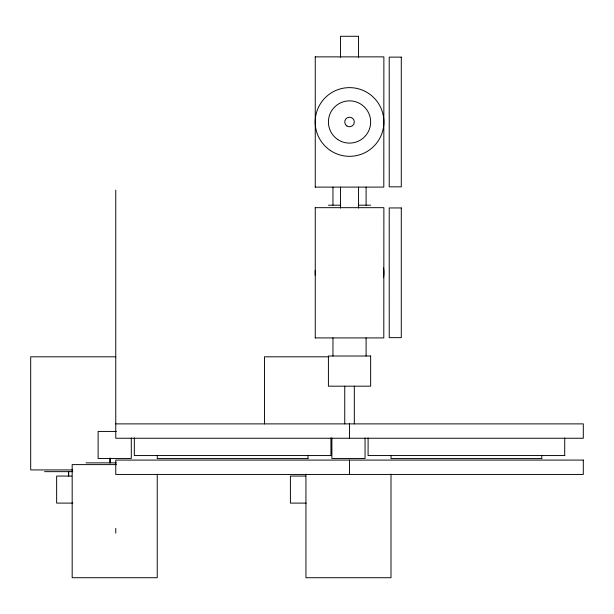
<?xml version="1.0" encoding="UTF-8"?>
<svg xmlns="http://www.w3.org/2000/svg" width="614" height="614" viewBox="0 0 614 614"><rect width="100%" height="100%" fill="white"/><g stroke="black" fill="none" stroke-linecap="round" stroke-linejoin="round"><path stroke-width="0.92" d="M332.965 356.013L332.965 337.915M332.965 205.199L332.965 187.101M358.584 36.28L340.478 36.28L340.509 57.279M315.182 56.864L383.88 56.864L383.804 187.101L315.182 187.101M328.413 205.199L340.762 205.199M358.3 205.199L370.649 205.199M315.182 207.678L383.88 207.678L383.804 337.915L315.182 337.915M115.762 356.811L30.7 356.811L30.7 469.925L72.751 469.925M328.505 356.811L264.473 356.811L264.473 423.913M115.762 423.883L583.3 423.883L583.3 438.25L115.762 438.25L115.762 190.117M116.368 431.427L98.117 431.427L98.117 458.474L131.296 458.474L131.296 437.951M564.75 455.557L368.078 455.557L368.116 437.92M308.059 458.574L157.238 458.574L157.284 455.557M541.824 458.574L391.003 458.574L391.057 455.557M86.052 462.872L116.468 462.872M116.422 464.606L72.176 464.606L72.176 577.72L157.238 577.72L157.238 474.192M44.576 471.659L72.797 471.659M71.738 476.057L56.641 476.057L56.641 503.104L72.828 503.104M305.511 476.057L290.407 476.057L290.407 503.104L306.179 503.104M564.719 437.92L564.719 455.557M541.778 455.557L541.778 458.574M391.003 474.192L391.003 577.72L305.941 577.72L305.941 474.192M366.097 187.101L366.097 205.199M366.097 337.915L366.097 356.013M365.061 437.951L365.061 458.474L331.882 458.474L331.882 437.951M358.553 36.28L358.553 57.279M358.553 187.101L358.553 208.1M354.316 386.183L354.316 423.883M349.527 423.883L349.527 438.25M349.527 460.078L349.527 474.445M344.746 386.183L344.746 423.883M340.509 187.101L340.509 208.1M330.946 437.92L330.946 455.557L134.312 455.557L134.343 437.92M315.258 56.864L315.258 187.101M315.258 207.678L315.258 337.915M308.005 455.557L308.005 458.574M115.762 528.316L115.762 533.106M110.182 458.098L110.182 462.856M109.914 458.128L109.914 462.872M68.707 471.667L68.707 476.433M68.446 471.659L68.446 476.395M383.535 267.911A34.353 34.353 0 0 1 383.535 277.689M315.266 275.249A34.353 34.353 0 0 1 315.266 270.352M401.287 57.125L389.222 57.125L389.222 186.833L401.287 186.833L401.287 57.125M401.287 207.946L389.222 207.946L389.222 337.654L401.287 337.654L401.287 207.946M370.649 356.013L328.413 356.013L328.413 386.183L370.649 386.183L370.649 356.013M583.3 460.078L115.762 460.078L115.762 474.445L583.3 474.445L583.3 460.078M337.692 139.47A21.114 21.114 0 0 0 370.595 123.491A21.114 21.114 0 0 0 340.302 102.991A21.114 21.114 0 0 0 337.692 139.47M330.278 150.43A34.353 34.353 0 0 0 383.796 124.435A34.353 34.353 0 0 0 334.523 91.079A34.353 34.353 0 0 0 330.278 150.43M346.849 125.947A4.789 4.789 0 0 0 354.309 122.324A4.789 4.789 0 0 0 347.44 117.673A4.789 4.789 0 0 0 346.849 125.947"/></g></svg>
